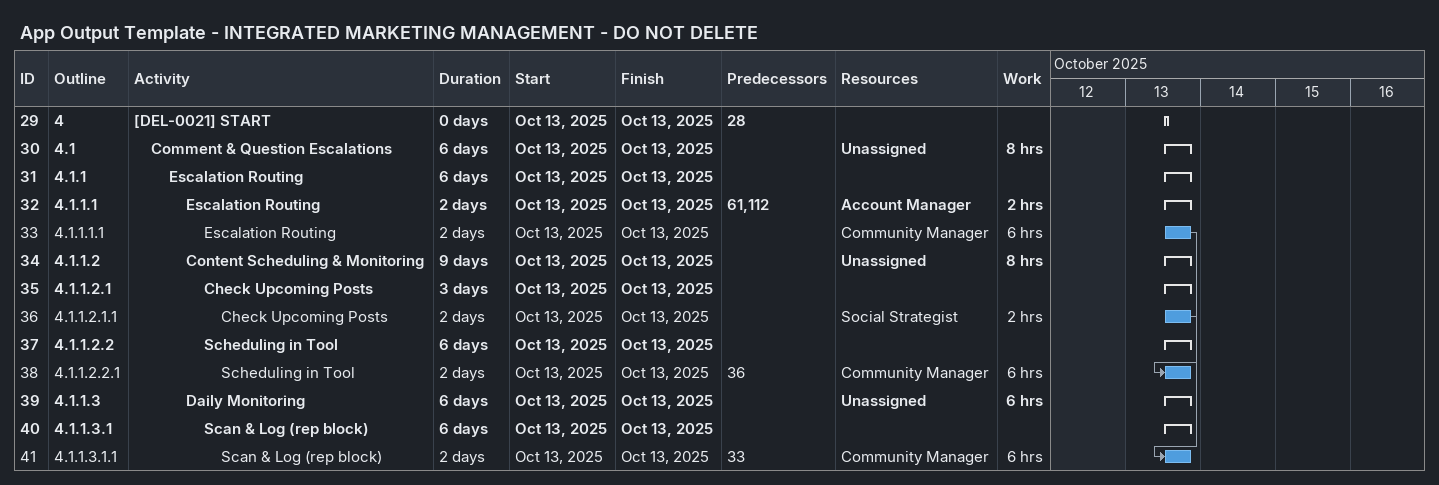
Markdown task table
App Output Template - INTEGRATED MARKETING MANAGEMENT - DO NOT DELETE

| ID | WBS | Task | Duration | Start | Finish | Predecessors | Resources | Work (h) |
|---|---|---|---|---|---|---|---|---|
| 29 | 4 | **[DEL-0021] START** | 0d | 2025-10-13 | 2025-10-13 | 28 |  |  |
| 30 | 4.1 | **Comment & Question Escalations** | 6d | 2025-10-13 | 2025-10-13 |  | Unassigned | 8 |
| 31 | 4.1.1 | **Escalation Routing** | 6d | 2025-10-13 | 2025-10-13 |  |  |  |
| 32 | 4.1.1.1 | **Escalation Routing** | 2d | 2025-10-13 | 2025-10-13 | 61, 112 | Account Manager | 2 |
| 33 | 4.1.1.1.1 | Escalation Routing | 2d | 2025-10-13 | 2025-10-13 |  | Community Manager | 6 |
| 34 | 4.1.1.2 | **Content Scheduling & Monitoring** | 9d | 2025-10-13 | 2025-10-13 |  | Unassigned | 8 |
| 35 | 4.1.1.2.1 | **Check Upcoming Posts** | 3d | 2025-10-13 | 2025-10-13 |  |  |  |
| 36 | 4.1.1.2.1.1 | Check Upcoming Posts | 2d | 2025-10-13 | 2025-10-13 |  | Social Strategist | 2 |
| 37 | 4.1.1.2.2 | **Scheduling in Tool** | 6d | 2025-10-13 | 2025-10-13 |  |  |  |
| 38 | 4.1.1.2.2.1 | Scheduling in Tool | 2d | 2025-10-13 | 2025-10-13 | 36 | Community Manager | 6 |
| 39 | 4.1.1.3 | **Daily Monitoring** | 6d | 2025-10-13 | 2025-10-13 |  | Unassigned | 6 |
| 40 | 4.1.1.3.1 | **Scan & Log (rep block)** | 6d | 2025-10-13 | 2025-10-13 |  |  |  |
| 41 | 4.1.1.3.1.1 | Scan & Log (rep block) | 2d | 2025-10-13 | 2025-10-13 | 33 | Community Manager | 6 |
